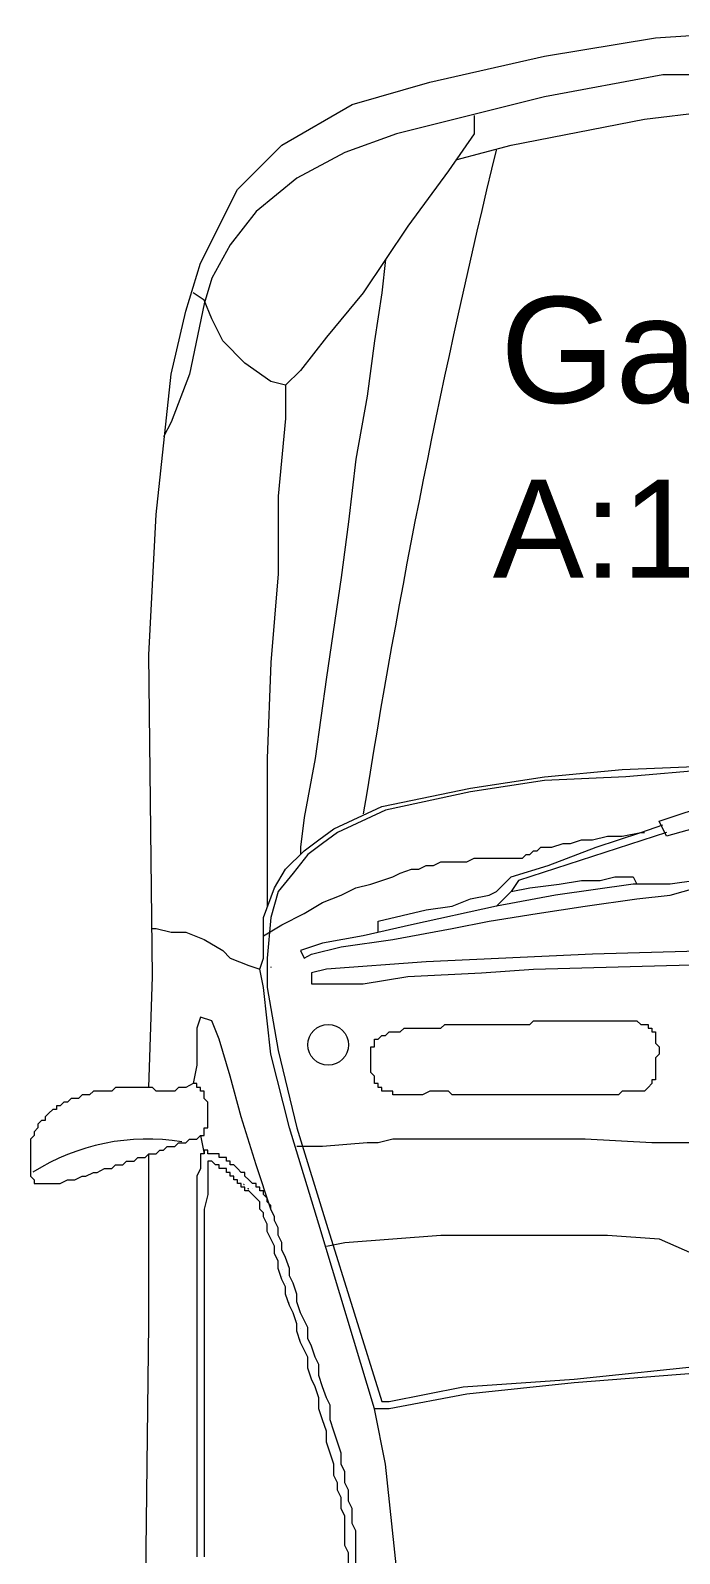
# Model space of a CAD drawing. Header units: millimetres. Extents: x 21 to 236, y 15 to 64.
# Drawn here: x 44.443 to 45.239, y 32.681 to 34.549 of the extents above; entities that cross this region are included whole.
import ezdxf

# ---------------------------------------------------------------- set-up
doc = ezdxf.new("R2010")
doc.units = ezdxf.units.MM
doc.layers.add('PDF_Mobiliário', color=61, linetype='Continuous')
doc.layers.add('PDF_Text', color=70, linetype='Continuous')
doc.styles.add('PDF Arial', font='arial.ttf')

msp = doc.modelspace()

# ---------------------------------------------------------------- linework, layer by layer
at = {"layer": 'PDF_Mobiliário', "lineweight": 9}
for points in [[(44.58816115479739, 33.25246046526144), (44.59269355479739, 33.38843246526145), (44.58816115479739, 33.78275126526144), (44.59722595479739, 33.95498246526144), (44.61535555479739, 34.12721366526144), (44.63348515479739, 34.20426446526144), (44.65161475479739, 34.26318566526144), (44.69693875479739, 34.35383366526144), (44.75132755479739, 34.40822246526144), (44.83744315479739, 34.45807886526144), (44.9326235547974, 34.48527326526144), (45.07312795479739, 34.51700006526144), (45.2090999547974, 34.53966206526144), (45.34507195479739, 34.54872686526144)], [(45.31334515479739, 34.45354646526144), (45.2997479547974, 34.47620846526144), (45.25895635479739, 34.49433806526145), (45.21816475479739, 34.49433806526145), (45.07312795479739, 34.46714366526144), (44.8918319547974, 34.42181966526144), (44.82837835479739, 34.39915766526144), (44.76945715479739, 34.36743086526144), (44.7196007547974, 34.32663926526144), (44.6878739547974, 34.28584766526144), (44.66521195479739, 34.24505606526144), (44.6561471547974, 34.21332926526144), (44.63801755479739, 34.12721366526144), (44.61535555479739, 34.06829246526144), (44.60629075479739, 34.05016286526144)], [(44.96435035479739, 34.39009286526144), (45.03233635479739, 34.40822246526144), (45.1955027547974, 34.43994926526144), (45.34507195479739, 34.45807886526144), (45.39492835479739, 34.45807886526144), (45.4447847547974, 34.45807886526144), (45.5898215547974, 34.43994926526144), (45.75752035479739, 34.40822246526144), (45.8255063547974, 34.39009286526144)], [(44.98701235479739, 34.44448166526144), (44.98701235479739, 34.43088446526144), (44.98701235479739, 34.42181966526144), (44.95528555479739, 34.37649566526144), (44.9054291547974, 34.30850966526144), (44.85104035479739, 34.22692646526144), (44.8057163547974, 34.17253766526144), (44.7739895547974, 34.13174606526144), (44.75585995479739, 34.11361646526144), (44.73773035479739, 34.11814886526144), (44.70600355479739, 34.14081086526144), (44.67880915479739, 34.16800526526144), (44.66521195479739, 34.19519966526144), (44.6561471547974, 34.21786166526144), (44.6425499547974, 34.22692646526144)], [(44.87823475479739, 34.26771806526144), (44.87370235479739, 34.22692646526144), (44.8646375547974, 34.16800526526144), (44.85557275479739, 34.10001926526144), (44.84197555479739, 34.02296846526144), (44.8329107547974, 33.94591766526144), (44.82384595479739, 33.87793166526144), (44.8057163547974, 33.75555686526144), (44.79211915479739, 33.65584406526144), (44.77852195479739, 33.58332566526144), (44.7739895547974, 33.54706646526144), (44.7739895547974, 33.53800166526144)], [(44.75585995479739, 34.11361646526144), (44.75585995479739, 34.07282486526144), (44.7467951547974, 33.97764446526144), (44.7467951547974, 33.88246406526144), (44.73773035479739, 33.77368646526144), (44.73319795479739, 33.65584406526144), (44.73319795479739, 33.51533966526144), (44.73319795479739, 33.47454806526144)], [(44.59269355479739, 33.44735366526144), (44.59722595479739, 33.44735366526144), (44.61535555479739, 33.44282126526144), (44.63348515479739, 33.44282126526144), (44.6561471547974, 33.43375646526144), (44.67880915479739, 33.42015926526144), (44.6878739547974, 33.41109446526144), (44.71053595479739, 33.40202966526144), (44.72413315479739, 33.39749726526144), (44.7286655547974, 33.41109446526144), (44.7286655547974, 33.46095086526144), (44.74226275479739, 33.49721006526144), (44.75585995479739, 33.51987206526144), (44.77852195479739, 33.54253406526144), (44.79665155479739, 33.55613126526144), (44.81478115479739, 33.56972846526144), (44.87370235479739, 33.59692286526144), (44.98247995479739, 33.61958486526144), (45.07312795479739, 33.63318206526144), (45.16830835479739, 33.64224686526144), (45.27708595479739, 33.64677926526144)], [(45.4175903547974, 33.62864966526144), (45.40399315479739, 33.61958486526144), (45.36773395479739, 33.61052006526144), (45.32240995479739, 33.59239046526145), (45.2725535547974, 33.57426086526144), (45.22269715479739, 33.56066366526144), (45.2136323547974, 33.57879326526144), (45.28161835479739, 33.60145526526144), (45.33147475479739, 33.62411726526144), (45.38133115479739, 33.64224686526144), (45.3994607547974, 33.65131166526144)], [(45.27708595479739, 33.64224686526144), (45.17284075479739, 33.63318206526144), (45.07312795479739, 33.62864966526144), (44.98247995479739, 33.61505246526144), (44.87823475479739, 33.59239046526145), (44.81931355479739, 33.56519606526144), (44.80118395479739, 33.55159886526144), (44.78305435479739, 33.53800166526144), (44.76492475479739, 33.51533966526144), (44.7467951547974, 33.49267766526144), (44.73773035479739, 33.46095086526144), (44.73319795479739, 33.41109446526144), (44.73319795479739, 33.39749726526144), (44.73319795479739, 33.37483526526144), (44.7467951547974, 33.29778446526144), (44.76945715479739, 33.20260406526144), (44.8057163547974, 33.08476166526144), (44.87370235479739, 32.86720646526144), (44.88276715479739, 32.86720646526144), (44.97341515479739, 32.88533606526144), (45.10938715479739, 32.89440086526144), (45.28161835479739, 32.91253046526144)], [(44.86916995479739, 33.44282126526144), (44.86916995479739, 33.45188606526144), (44.86916995479739, 33.45641846526144), (44.92809115479739, 33.47001566526144), (44.95981795479739, 33.47454806526144), (44.98247995479739, 33.48361286526144), (45.00514195479739, 33.48814526526144), (45.01420675479739, 33.49267766526144), (45.03233635479739, 33.51080726526144), (45.07766035479739, 33.52440446526144), (45.1365815547974, 33.54706646526144), (45.19097035479739, 33.56519606526144), (45.21816475479739, 33.57426086526144)], [(44.7286655547974, 33.43828886526144), (44.75132755479739, 33.45188606526144), (44.77852195479739, 33.46548326526144), (44.80118395479739, 33.47908046526144), (44.82384595479739, 33.48814526526144), (44.84197555479739, 33.49721006526144), (44.8601051547974, 33.50174246526144), (44.87370235479739, 33.50627486526144), (44.88729955479739, 33.51080726526144), (44.89636435479739, 33.51533966526144), (44.90996155479739, 33.51987206526144), (44.9190263547974, 33.51987206526144), (44.92809115479739, 33.52440446526144), (44.93715595479739, 33.52440446526144), (44.94622075479739, 33.52893686526144), (44.95528555479739, 33.52893686526144), (44.96435035479739, 33.52893686526144), (44.96888275479739, 33.52893686526144), (44.9779475547974, 33.52893686526144), (44.98701235479739, 33.53346926526145), (44.99607715479739, 33.53346926526145), (45.00060955479739, 33.53346926526145), (45.0096743547974, 33.53346926526145), (45.01420675479739, 33.53346926526145), (45.01873915479739, 33.53346926526145), (45.02327155479739, 33.53346926526145), (45.02780395479739, 33.53346926526145), (45.03233635479739, 33.53346926526145), (45.0368687547974, 33.53346926526145), (45.04140115479739, 33.53346926526145), (45.04593355479739, 33.53346926526145), (45.0504659547974, 33.53800166526144), (45.05499835479739, 33.53800166526144), (45.05953075479739, 33.54253406526144), (45.0640631547974, 33.54253406526144), (45.0685955547974, 33.54706646526144), (45.07312795479739, 33.54706646526144), (45.08219275479739, 33.54706646526144), (45.0957899547974, 33.55159886526144), (45.10485475479739, 33.55159886526144), (45.11845195479739, 33.55613126526144), (45.13204915479739, 33.55613126526144), (45.15017875479739, 33.56066366526144), (45.16830835479739, 33.56066366526144), (45.19097035479739, 33.56519606526144), (45.1955027547974, 33.56519606526144)], [(45.22269715479739, 33.56519606526144), (45.04140115479739, 33.50627486526144), (45.03233635479739, 33.49267766526144), (45.01420675479739, 33.47454806526144)], [(45.03233635479739, 33.49267766526144), (45.05499835479739, 33.49721006526144), (45.09125755479739, 33.50174246526144), (45.11845195479739, 33.50627486526144), (45.14111395479739, 33.50627486526144), (45.15924355479739, 33.51080726526144), (45.17737315479739, 33.51080726526144), (45.1819055547974, 33.51080726526144), (45.18643795479739, 33.50174246526144)], [(45.29068315479739, 33.42015926526144), (45.13204915479739, 33.41562686526144), (44.92809115479739, 33.40656206526144), (44.8057163547974, 33.39749726526144), (44.7875867547974, 33.39296486526144), (44.7875867547974, 33.37936766526144), (44.8057163547974, 33.37936766526144), (44.85104035479739, 33.37936766526144), (44.9054291547974, 33.38843246526145), (44.99607715479739, 33.39296486526144), (45.05953075479739, 33.39749726526144), (45.22269715479739, 33.40202966526144), (45.39492835479739, 33.40656206526144)], [(44.87823475479739, 31.24007486526144), (44.87823475479739, 31.30352846526144), (44.87823475479739, 31.38964406526144), (44.88276715479739, 31.50295406526144), (44.8918319547974, 31.78849526526144), (44.90089675479739, 32.02418006526144), (44.9054291547974, 32.23720286526144), (44.89636435479739, 32.52727646526144), (44.8918319547974, 32.66324846526144), (44.87823475479739, 32.79015566526144), (44.8646375547974, 32.85814166526144), (44.79665155479739, 33.08476166526144), (44.76039235479739, 33.20260406526144), (44.73773035479739, 33.29325206526144), (44.7286655547974, 33.37483526526144), (44.72413315479739, 33.39749726526144)], [(44.73773035479739, 33.10289126526144), (44.7196007547974, 33.15728006526144), (44.7014711547974, 33.21620126526144), (44.6878739547974, 33.26605766526144), (44.67427675479739, 33.31138166526144), (44.66521195479739, 33.33404366526144), (44.65161475479739, 33.33857606526144), (44.64708235479739, 33.32497886526144), (44.64708235479739, 33.27965486526144), (44.6425499547974, 33.25699286526144)], [(44.65161475479739, 33.19353926526144), (44.6561471547974, 33.17087726526144)], [(45.31334515479739, 33.03490526526144), (45.30881275479739, 33.07116446526144), (45.2997479547974, 33.10289126526144), (45.29068315479739, 33.13915046526144), (45.28615075479739, 33.16181246526144), (45.27708595479739, 33.17540966526144), (45.2680211547974, 33.18447446526145), (45.23629435479739, 33.18447446526145), (45.21816475479739, 33.18447446526145), (45.20456755479739, 33.18447446526145), (45.1229843547974, 33.18900686526144), (45.02780395479739, 33.18900686526144), (44.94622075479739, 33.18900686526144), (44.88729955479739, 33.18900686526144), (44.86916995479739, 33.18447446526145), (44.85557275479739, 33.18447446526145), (44.80118395479739, 33.17994206526144), (44.76945715479739, 33.17994206526144)], [(44.5836287547974, 32.58166526526144), (44.58816115479739, 32.96238686526144), (44.58816115479739, 33.17087726526144)], [(44.84197555479739, 32.66778086526144), (44.84197555479739, 32.68137806526144), (44.84197555479739, 32.69044286526144), (44.84197555479739, 32.69950766526144), (44.84197555479739, 32.70857246526144), (44.83744315479739, 32.71763726526144), (44.83744315479739, 32.72216966526144), (44.83744315479739, 32.73123446526144), (44.83744315479739, 32.73576686526144), (44.8329107547974, 32.74483166526144), (44.8329107547974, 32.74936406526144), (44.8329107547974, 32.75842886526144), (44.82837835479739, 32.76749366526144), (44.82837835479739, 32.78109086526144), (44.82384595479739, 32.79015566526144), (44.82384595479739, 32.80375286526144), (44.81931355479739, 32.81735006526144), (44.81478115479739, 32.83094726526144), (44.81024875479739, 32.84454446526144), (44.81024875479739, 32.86267406526144), (44.8057163547974, 32.87173886526144), (44.80118395479739, 32.88533606526144), (44.79665155479739, 32.89893326526144), (44.79665155479739, 32.91253046526144), (44.79211915479739, 32.92159526526144), (44.7875867547974, 32.93519246526144), (44.78305435479739, 32.94425726526144), (44.78305435479739, 32.95785446526144), (44.77852195479739, 32.96691926526144), (44.7739895547974, 32.97598406526144), (44.76945715479739, 32.98958126526144), (44.76945715479739, 32.99864606526144), (44.76492475479739, 33.01224326526144), (44.76039235479739, 33.02130806526144), (44.76039235479739, 33.03037286526144), (44.75585995479739, 33.04397006526144), (44.75132755479739, 33.05303486526144), (44.75132755479739, 33.06209966526144), (44.7467951547974, 33.07116446526144), (44.7467951547974, 33.08022926526144), (44.74226275479739, 33.08929406526144), (44.74226275479739, 33.09382646526144), (44.73773035479739, 33.10289126526144), (44.73773035479739, 33.10742366526144), (44.73319795479739, 33.11195606526144), (44.73319795479739, 33.11648846526144), (44.7286655547974, 33.12102086526144), (44.7286655547974, 33.12555326526144), (44.72413315479739, 33.12555326526144), (44.72413315479739, 33.13008566526144), (44.7196007547974, 33.13008566526144), (44.7196007547974, 33.13461806526144), (44.7150683547974, 33.13461806526144), (44.71053595479739, 33.13915046526144), (44.70600355479739, 33.14368286526144), (44.70600355479739, 33.14821526526144), (44.7014711547974, 33.14821526526144), (44.69693875479739, 33.15274766526144), (44.69240635479739, 33.15728006526144), (44.6878739547974, 33.15728006526144), (44.6878739547974, 33.16181246526144), (44.68334155479739, 33.16181246526144), (44.68334155479739, 33.16634486526144), (44.67880915479739, 33.16634486526144), (44.67427675479739, 33.16634486526144), (44.67427675479739, 33.17087726526144), (44.66974435479739, 33.17087726526144), (44.66521195479739, 33.17087726526144), (44.6606795547974, 33.17087726526144), (44.6606795547974, 33.17540966526144), (44.6561471547974, 33.17540966526144), (44.6561471547974, 33.17087726526144), (44.65161475479739, 33.17087726526144), (44.65161475479739, 33.16634486526144), (44.65161475479739, 33.16181246526144), (44.65161475479739, 33.15274766526144), (44.64708235479739, 33.14368286526144), (44.64708235479739, 33.13461806526144), (44.64708235479739, 33.12102086526144), (44.64708235479739, 33.10742366526144), (44.64708235479739, 33.08929406526144), (44.64708235479739, 33.06663206526144), (44.64708235479739, 33.04850246526144), (44.64708235479739, 33.02130806526144), (44.64708235479739, 32.99864606526144), (44.64708235479739, 32.97145166526144), (44.64708235479739, 32.93972486526144), (44.64708235479739, 32.91253046526144), (44.64708235479739, 32.88080366526144), (44.64708235479739, 32.84907686526144), (44.64708235479739, 32.81281766526144), (44.64708235479739, 32.78109086526144), (44.64708235479739, 32.74483166526144), (44.64708235479739, 32.70857246526144), (44.64708235479739, 32.67684566526144)], [(44.8329107547974, 32.66778086526144), (44.8329107547974, 32.68137806526144), (44.82837835479739, 32.69044286526144), (44.82837835479739, 32.69950766526144), (44.82837835479739, 32.70857246526144), (44.82837835479739, 32.71763726526144), (44.82837835479739, 32.72216966526144), (44.82837835479739, 32.72670206526144), (44.82384595479739, 32.73576686526144), (44.82384595479739, 32.74029926526144), (44.82384595479739, 32.74936406526144), (44.81931355479739, 32.75842886526144), (44.81931355479739, 32.76749366526144), (44.81478115479739, 32.77655846526145), (44.81478115479739, 32.79015566526144), (44.81024875479739, 32.80375286526144), (44.8057163547974, 32.81735006526144), (44.8057163547974, 32.83094726526144), (44.80118395479739, 32.84454446526144), (44.79665155479739, 32.85814166526144), (44.79665155479739, 32.87173886526144), (44.79211915479739, 32.88533606526144), (44.7875867547974, 32.89440086526144), (44.78305435479739, 32.90799806526144), (44.78305435479739, 32.92159526526144), (44.77852195479739, 32.93066006526144), (44.7739895547974, 32.93972486526144), (44.76945715479739, 32.95332206526144), (44.76945715479739, 32.96238686526144), (44.76492475479739, 32.97598406526144), (44.76039235479739, 32.98504886526144), (44.75585995479739, 32.99864606526144), (44.75585995479739, 33.00771086526144), (44.75132755479739, 33.01677566526144), (44.7467951547974, 33.03037286526144), (44.7467951547974, 33.03943766526144), (44.74226275479739, 33.04850246526144), (44.74226275479739, 33.05756726526144), (44.73773035479739, 33.06663206526144), (44.73319795479739, 33.07569686526144), (44.73319795479739, 33.08476166526144), (44.7286655547974, 33.09382646526144), (44.7286655547974, 33.09835886526144), (44.72413315479739, 33.10289126526144), (44.72413315479739, 33.10742366526144), (44.72413315479739, 33.11195606526144), (44.7196007547974, 33.11648846526144), (44.7150683547974, 33.12102086526144), (44.71053595479739, 33.12555326526144), (44.70600355479739, 33.12555326526144), (44.70600355479739, 33.13008566526144), (44.7014711547974, 33.13008566526144), (44.7014711547974, 33.13461806526144), (44.69693875479739, 33.13461806526144), (44.69693875479739, 33.13915046526144), (44.69240635479739, 33.13915046526144), (44.69240635479739, 33.14368286526144), (44.6878739547974, 33.14368286526144), (44.6878739547974, 33.14821526526144), (44.68334155479739, 33.14821526526144), (44.68334155479739, 33.15274766526144), (44.67880915479739, 33.15274766526144), (44.67427675479739, 33.15274766526144), (44.67427675479739, 33.15728006526144), (44.66974435479739, 33.15728006526144), (44.66521195479739, 33.16181246526144), (44.6606795547974, 33.16181246526144), (44.6606795547974, 33.15274766526144), (44.6606795547974, 33.14368286526144), (44.6606795547974, 33.13461806526144), (44.6606795547974, 33.12102086526144), (44.6561471547974, 33.10289126526144), (44.6561471547974, 33.08929406526144), (44.6561471547974, 33.06663206526144), (44.6561471547974, 33.04850246526144), (44.6561471547974, 33.02130806526144), (44.6561471547974, 32.99864606526144), (44.6561471547974, 32.97145166526144), (44.6561471547974, 32.93972486526144), (44.6561471547974, 32.91253046526144), (44.6561471547974, 32.88080366526144), (44.6561471547974, 32.84907686526144), (44.6561471547974, 32.81281766526144), (44.6561471547974, 32.78109086526144), (44.6561471547974, 32.74483166526144), (44.6561471547974, 32.70857246526144), (44.6561471547974, 32.67684566526144)], [(44.71053595479739, 33.12555326526144), (44.71053595479739, 33.12555326526144)], [(44.8057163547974, 33.05756726526144), (44.82837835479739, 33.06209966526144), (44.94622075479739, 33.07116446526144), (45.15017875479739, 33.07116446526144), (45.2136323547974, 33.06663206526144), (45.2544239547974, 33.04850246526144), (45.2725535547974, 33.03490526526144), (45.28161835479739, 33.00317846526144)], [(45.92068675479739, 32.85814166526144), (45.90708955479739, 32.85814166526144), (45.81190915479739, 32.87627126526144), (45.6804695547974, 32.88986846526144), (45.50823835479739, 32.90346566526144), (45.39492835479739, 32.91253046526144), (45.28161835479739, 32.90346566526144), (45.10938715479739, 32.88986846526144), (44.9779475547974, 32.87627126526144), (44.88276715479739, 32.85814166526144), (44.8646375547974, 32.85814166526144)]]:
    msp.add_lwpolyline(points, dxfattribs=at)
for points in [[(44.7739895547974, 33.42015926526144), (44.77852195479739, 33.41109446526144), (44.7875867547974, 33.41562686526144), (44.82384595479739, 33.42469166526144), (44.88729955479739, 33.43375646526144), (44.95981795479739, 33.44735366526144), (45.00514195479739, 33.45641846526144), (45.0640631547974, 33.46548326526144), (45.1229843547974, 33.47454806526144), (45.18643795479739, 33.48361286526144), (45.22722955479739, 33.48814526526144), (45.25895635479739, 33.49721006526144), (45.27708595479739, 33.49721006526144), (45.28615075479739, 33.49721006526144), (45.28615075479739, 33.50627486526144), (45.25895635479739, 33.50627486526144), (45.22722955479739, 33.50174246526144), (45.1819055547974, 33.50174246526144), (45.08672515479739, 33.48814526526144), (45.01420675479739, 33.47454806526144), (44.90996155479739, 33.45188606526144), (44.85104035479739, 33.43828886526144), (44.80118395479739, 33.42922406526144)], [(44.8601051547974, 33.29325206526144), (44.8601051547974, 33.29778446526144), (44.8601051547974, 33.30231686526144), (44.8646375547974, 33.30231686526144), (44.8646375547974, 33.30684926526144), (44.8646375547974, 33.31138166526144), (44.86916995479739, 33.31138166526144), (44.87370235479739, 33.31591406526144), (44.87823475479739, 33.31591406526144), (44.88276715479739, 33.32044646526144), (44.88729955479739, 33.32044646526144), (44.8918319547974, 33.32044646526144), (44.89636435479739, 33.32044646526144), (44.90089675479739, 33.32497886526144), (44.9054291547974, 33.32497886526144), (44.90996155479739, 33.32497886526144), (44.91449395479739, 33.32497886526144), (44.9190263547974, 33.32497886526144), (44.9235587547974, 33.32497886526144), (44.92809115479739, 33.32497886526144), (44.9326235547974, 33.32497886526144), (44.93715595479739, 33.32497886526144), (44.94168835479739, 33.32497886526144), (44.94622075479739, 33.32497886526144), (44.9507531547974, 33.32951126526144), (44.95981795479739, 33.32951126526144), (44.96435035479739, 33.32951126526144), (44.96888275479739, 33.32951126526144), (44.97341515479739, 33.32951126526144), (44.9779475547974, 33.32951126526144), (44.98701235479739, 33.32951126526144), (44.9915447547974, 33.32951126526144), (44.99607715479739, 33.32951126526144), (45.00060955479739, 33.32951126526144), (45.00514195479739, 33.32951126526144), (45.0096743547974, 33.32951126526144), (45.01420675479739, 33.32951126526144), (45.01873915479739, 33.32951126526144), (45.02327155479739, 33.32951126526144), (45.02780395479739, 33.32951126526144), (45.03233635479739, 33.32951126526144), (45.0368687547974, 33.32951126526144), (45.04140115479739, 33.32951126526144), (45.04593355479739, 33.32951126526144), (45.0504659547974, 33.32951126526144), (45.05499835479739, 33.32951126526144), (45.05953075479739, 33.33404366526144), (45.0640631547974, 33.33404366526144), (45.0685955547974, 33.33404366526144), (45.07766035479739, 33.33404366526144), (45.08219275479739, 33.33404366526144), (45.08672515479739, 33.33404366526144), (45.0957899547974, 33.33404366526144), (45.10032235479739, 33.33404366526144), (45.10485475479739, 33.33404366526144), (45.10938715479739, 33.33404366526144), (45.11845195479739, 33.33404366526144), (45.1229843547974, 33.33404366526144), (45.12751675479739, 33.33404366526144), (45.13204915479739, 33.33404366526144), (45.1365815547974, 33.33404366526144), (45.14111395479739, 33.33404366526144), (45.14564635479739, 33.33404366526144), (45.15017875479739, 33.33404366526144), (45.1547111547974, 33.33404366526144), (45.15924355479739, 33.33404366526144), (45.16377595479739, 33.33404366526144), (45.16830835479739, 33.33404366526144), (45.17284075479739, 33.33404366526144), (45.17737315479739, 33.33404366526144), (45.1819055547974, 33.33404366526144), (45.18643795479739, 33.33404366526144), (45.19097035479739, 33.32951126526144), (45.1955027547974, 33.32951126526144), (45.20003515479739, 33.32951126526144), (45.20003515479739, 33.32497886526144), (45.20456755479739, 33.32497886526144), (45.20456755479739, 33.32044646526144), (45.2090999547974, 33.32044646526144), (45.2090999547974, 33.31591406526144), (45.2090999547974, 33.31138166526144), (45.2090999547974, 33.30684926526144), (45.2136323547974, 33.30231686526144), (45.2136323547974, 33.29778446526144), (45.2136323547974, 33.29325206526144), (45.2090999547974, 33.28871966526144), (45.2090999547974, 33.28418726526144), (45.2090999547974, 33.27965486526144), (45.2090999547974, 33.27512246526144), (45.2090999547974, 33.27059006526144), (45.2090999547974, 33.26605766526144), (45.2090999547974, 33.26152526526144), (45.20456755479739, 33.26152526526144), (45.20456755479739, 33.25699286526144), (45.20003515479739, 33.25246046526144), (45.1955027547974, 33.24792806526144), (45.19097035479739, 33.24792806526144), (45.18643795479739, 33.24792806526144), (45.1819055547974, 33.24792806526144), (45.17284075479739, 33.24792806526144), (45.16830835479739, 33.24792806526144), (45.16377595479739, 33.24339566526144), (45.15924355479739, 33.24339566526144), (45.15017875479739, 33.24339566526144), (45.14564635479739, 33.24339566526144), (45.1365815547974, 33.24339566526144), (45.13204915479739, 33.24339566526144), (45.12751675479739, 33.24339566526144), (45.11845195479739, 33.24339566526144), (45.10938715479739, 33.24339566526144), (45.10485475479739, 33.24339566526144), (45.0957899547974, 33.24339566526144), (45.08672515479739, 33.24339566526144), (45.07766035479739, 33.24339566526144), (45.0640631547974, 33.24339566526144), (45.05499835479739, 33.24339566526144), (45.04593355479739, 33.24339566526144), (45.0368687547974, 33.24339566526144), (45.02327155479739, 33.24339566526144), (45.01420675479739, 33.24339566526144), (45.00514195479739, 33.24339566526144), (45.00060955479739, 33.24339566526144), (44.9915447547974, 33.24339566526144), (44.98247995479739, 33.24339566526144), (44.9779475547974, 33.24339566526144), (44.97341515479739, 33.24339566526144), (44.96888275479739, 33.24339566526144), (44.95981795479739, 33.24339566526144), (44.95528555479739, 33.24792806526144), (44.9507531547974, 33.24792806526144), (44.94622075479739, 33.24792806526144), (44.94168835479739, 33.24792806526144), (44.93715595479739, 33.24792806526144), (44.9326235547974, 33.24792806526144), (44.9235587547974, 33.24339566526144), (44.9190263547974, 33.24339566526144), (44.91449395479739, 33.24339566526144), (44.90996155479739, 33.24339566526144), (44.9054291547974, 33.24339566526144), (44.90089675479739, 33.24339566526144), (44.89636435479739, 33.24339566526144), (44.8918319547974, 33.24339566526144), (44.88729955479739, 33.24339566526144), (44.88729955479739, 33.24792806526144), (44.88276715479739, 33.24792806526144), (44.87823475479739, 33.24792806526144), (44.87370235479739, 33.24792806526144), (44.87370235479739, 33.25246046526144), (44.86916995479739, 33.25246046526144), (44.86916995479739, 33.25699286526144), (44.8646375547974, 33.25699286526144), (44.8646375547974, 33.26152526526144), (44.8646375547974, 33.26605766526144), (44.8601051547974, 33.27059006526144), (44.8601051547974, 33.27512246526144), (44.8601051547974, 33.27965486526144), (44.8601051547974, 33.28418726526144), (44.8601051547974, 33.28871966526144)], [(44.6425499547974, 33.25699286526144), (44.63348515479739, 33.25246046526144), (44.6289527547974, 33.25246046526144), (44.62442035479739, 33.25246046526144), (44.61988795479739, 33.24792806526144), (44.61535555479739, 33.24792806526144), (44.61082315479739, 33.24792806526144), (44.60629075479739, 33.24792806526144), (44.6017583547974, 33.24792806526144), (44.59722595479739, 33.24792806526144), (44.59269355479739, 33.25246046526144), (44.58816115479739, 33.25246046526144), (44.5836287547974, 33.25246046526144), (44.57909635479739, 33.25246046526144), (44.57456395479739, 33.25246046526144), (44.5700315547974, 33.25246046526144), (44.56549915479739, 33.25246046526144), (44.56096675479739, 33.25246046526144), (44.55643435479739, 33.25246046526144), (44.55190195479739, 33.25246046526144), (44.54736955479739, 33.25246046526144), (44.5428371547974, 33.24792806526144), (44.53830475479739, 33.24792806526144), (44.53377235479739, 33.24792806526144), (44.52923995479739, 33.24792806526144), (44.52470755479739, 33.24792806526144), (44.52017515479739, 33.24792806526144), (44.5156427547974, 33.24339566526144), (44.5111103547974, 33.24339566526144), (44.50657795479739, 33.24339566526144), (44.50204555479739, 33.23886326526144), (44.4975131547974, 33.23886326526144), (44.49298075479739, 33.23886326526144), (44.48844835479739, 33.23433086526144), (44.4839159547974, 33.23433086526144), (44.47938355479739, 33.22979846526144), (44.47485115479739, 33.22979846526144), (44.47485115479739, 33.22526606526144), (44.47031875479739, 33.22526606526144), (44.46578635479739, 33.22073366526144), (44.46125395479739, 33.21620126526144), (44.46125395479739, 33.21166886526144), (44.4567215547974, 33.21166886526144), (44.4521891547974, 33.20713646526144), (44.4521891547974, 33.20260406526144), (44.44765675479739, 33.19807166526144), (44.44765675479739, 33.19353926526144), (44.44312435479739, 33.18900686526144), (44.44312435479739, 33.18447446526145), (44.44312435479739, 33.17994206526144), (44.44312435479739, 33.17540966526144), (44.44312435479739, 33.17087726526144), (44.44312435479739, 33.16634486526144), (44.44312435479739, 33.16181246526144), (44.44312435479739, 33.15728006526144), (44.44312435479739, 33.15274766526144), (44.44312435479739, 33.14821526526144), (44.44312435479739, 33.14368286526144), (44.44765675479739, 33.13915046526144), (44.44765675479739, 33.13461806526144), (44.4521891547974, 33.13461806526144), (44.4567215547974, 33.13461806526144), (44.46125395479739, 33.13461806526144), (44.46578635479739, 33.13461806526144), (44.47031875479739, 33.13461806526144), (44.47485115479739, 33.13461806526144), (44.47938355479739, 33.13461806526144), (44.48844835479739, 33.13915046526144), (44.49298075479739, 33.13915046526144), (44.4975131547974, 33.13915046526144), (44.50657795479739, 33.14368286526144), (44.5111103547974, 33.14368286526144), (44.52017515479739, 33.14821526526144), (44.52470755479739, 33.14821526526144), (44.53377235479739, 33.15274766526144), (44.5428371547974, 33.15274766526144), (44.54736955479739, 33.15728006526144), (44.55643435479739, 33.15728006526144), (44.56096675479739, 33.16181246526144), (44.56549915479739, 33.16181246526144), (44.5700315547974, 33.16181246526144), (44.57456395479739, 33.16634486526144), (44.57909635479739, 33.16634486526144), (44.5836287547974, 33.16634486526144), (44.58816115479739, 33.17087726526144), (44.59269355479739, 33.17087726526144), (44.59722595479739, 33.17087726526144), (44.6017583547974, 33.17540966526144), (44.60629075479739, 33.17540966526144), (44.61082315479739, 33.17994206526144), (44.61535555479739, 33.17994206526144), (44.61988795479739, 33.17994206526144), (44.62442035479739, 33.18447446526145), (44.6289527547974, 33.18447446526145), (44.63348515479739, 33.18447446526145), (44.63801755479739, 33.18900686526144), (44.6425499547974, 33.18900686526144), (44.64708235479739, 33.18900686526144), (44.65161475479739, 33.19353926526144), (44.6561471547974, 33.19353926526144), (44.6561471547974, 33.19807166526144), (44.6561471547974, 33.20260406526144), (44.6606795547974, 33.20260406526144), (44.6606795547974, 33.20713646526144), (44.6606795547974, 33.21166886526144), (44.6606795547974, 33.21620126526144), (44.6606795547974, 33.22073366526144), (44.6606795547974, 33.22526606526144), (44.6606795547974, 33.22979846526144), (44.6606795547974, 33.23433086526144), (44.6561471547974, 33.23886326526144), (44.6561471547974, 33.24339566526144), (44.6561471547974, 33.24792806526144), (44.65161475479739, 33.24792806526144), (44.65161475479739, 33.25246046526144), (44.64708235479739, 33.25246046526144), (44.64708235479739, 33.25699286526144)]]:
    msp.add_lwpolyline(points, close=True, dxfattribs=at)
msp.add_circle((44.80798257729001, 33.30458308775513), 0.02492817750740299, dxfattribs=at)
for centre, radius, start, end in [((55.07890455479746, 31.96651786526142), 10.35557579943188, 166.3878165588187, 170.9923184931408), ((44.76729093893833, 33.39976256920673), 0.02956057988629952, 179.3741699132351, 180.8741538668727), ((44.58589493058488, 32.92839396701665), 0.2606128924777451, 80.55175205344119, 122.4261523662098), ((44.71302937844978, 33.14162269437956), 0.01163772222019861, 221.5245902117917, 222.3483118035533), ((44.71265645045121, 33.14128143710704), 0.0111322216914903, 222.3432007698757, 223.914252974095), ((44.71277137803808, 33.1413850753688), 0.01128689573235758, 223.8886033395853, 226.0944931229081), ((44.71733439593837, 33.13688343708392), 0.01133029172325664, 226.090814951632, 228.8650265458926), ((44.71735693075277, 33.13691136759152), 0.01136615220111052, 228.8720903898889, 231.6157421959201), ((44.72260732665121, 33.13783096291503), 0.01253281957533304, 231.6532085980105, 232.3285470781857), ((44.7657527389363, 32.99920866743128), 0.005122095785747812, 195.7174635872506, 196.1550889364948), ((44.76817831018347, 32.99081841154563), 0.007639617904536882, 195.95275044275, 196.311206432869), ((44.77601936259897, 32.97817931913754), 0.01108419132414941, 196.2610369494021, 196.5587599288174), ((44.77817651644958, 32.96840178105844), 0.008604324452075231, 196.5172230795119, 196.9221698134186)]:
    msp.add_arc(centre, radius, start, end, dxfattribs=at)
for points in [[(44.6997640263374, 33.13846276420944), (44.69977073428939, 33.13845519510144), (44.6997774422414, 33.13844758066944), (44.69978415019339, 33.13843996623744)], [(44.74720619815339, 33.04321206668544), (44.7472065607454, 33.04321066164144), (44.74720696866139, 33.04320925659744), (44.74720733125339, 33.04320785155344)], [(44.75173973125339, 33.02961065155344), (44.75174090967739, 33.02960648174545), (44.75174208810139, 33.02960226661344), (44.75174322120139, 33.02959809680544)], [(44.75174322120139, 33.02053329680544), (44.7517451701334, 33.02052631690944), (44.7517471190654, 33.02051933701344), (44.75174906799739, 33.02051235711744)], [(44.7562814679974, 33.01144755711744), (44.7562842327614, 33.01143781245744), (44.75628699752539, 33.01142806779744), (44.7562897622894, 33.01141832313744)], [(44.77447715038939, 32.95683249970944), (44.7744807309854, 32.95682071546944), (44.7744843115814, 32.95680893122945), (44.77448793750139, 32.95679714698944)], [(44.77448793750139, 32.94319994698944), (44.77448825476939, 32.94319890453744), (44.7744885720374, 32.94319786208544), (44.7744888893054, 32.94319686495744)]]:
    msp.add_open_spline(points, degree=3, dxfattribs=at)

# ---------------------------------------------------------------- texts
at = {"layer": 'PDF_Text', "attachment_point": 7, "style": 'PDF Arial'}
for s, insert, char_height in [('Garagem', (45.01873915479739, 34.05272455649582), 0.13003491009375), ('A:12.79m²', (45.0096743547974, 33.8758847267507), 0.1200324742699219)]:
    msp.add_mtext(s, dxfattribs=dict(at, insert=insert, char_height=char_height))

doc.saveas('drawing.dxf')
